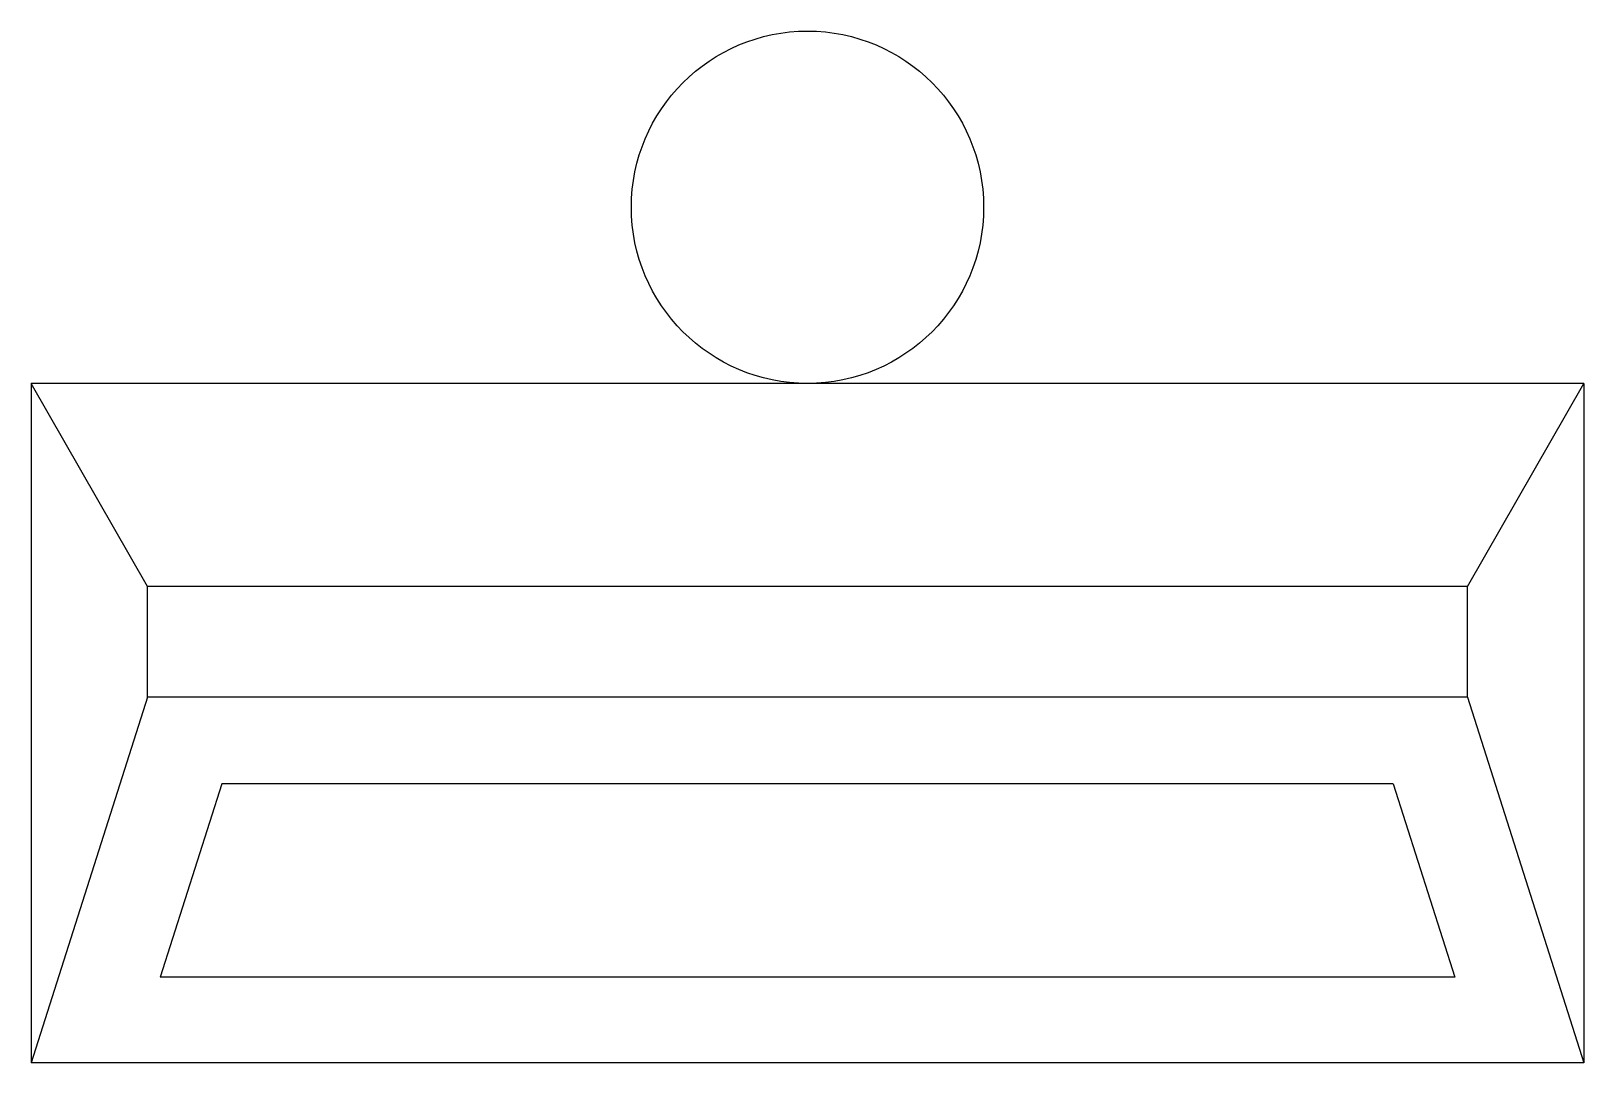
# Model space of a CAD drawing. Extents: x -2 to 2, y -2.2 to 0.45.
import ezdxf

# ---------------------------------------------------------------- set-up
doc = ezdxf.new("R2010")
doc.units = 0
doc.header["$LTSCALE"] = 0.2

msp = doc.modelspace()

# ---------------------------------------------------------------- linework, layer by layer
for p, q in [((2, -0.4538), (-2, -0.4538)), ((-1.7, -0.9766), (-2, -0.4538)), ((-2, -0.4538), (-2, -2.2038)), ((1.7, -0.9766), (2, -0.4538)), ((2, -0.4538), (2, -2.2038)), ((1.7, -0.9766), (-1.7, -0.9766)), ((-1.7, -1.262), (-1.7, -0.9766)), ((1.7, -1.262), (1.7, -0.9766)), ((-1.7, -1.262), (-2, -2.2038)), ((1.7, -1.262), (-1.7, -1.262)), ((1.7, -1.262), (2, -2.2038)), ((-1.5085, -1.4847), (-1.6674, -1.9832)), ((1.5085, -1.4847), (-1.5085, -1.4847)), ((1.5085, -1.4847), (1.6674, -1.9832)), ((1.6674, -1.9832), (-1.6674, -1.9832)), ((2, -2.2038), (-2, -2.2038))]:
    msp.add_line(p, q)
msp.add_circle((0, 0), 0.4537)

doc.saveas('drawing.dxf')
